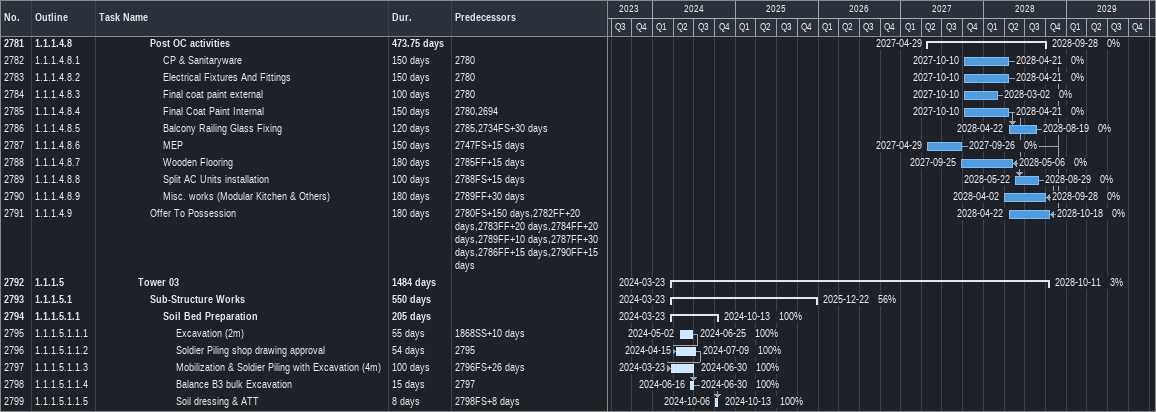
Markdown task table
| ID | WBS | Task | Duration | Start | Finish | Predecessors | % complete |
|---|---|---|---|---|---|---|---|
| 2781 | 1.1.1.4.8 | **Post OC activities** | 473.75d | 2027-04-29 | 2028-09-28 |  | 0 |
| 2782 | 1.1.1.4.8.1 | CP & Sanitaryware | 150d | 2027-10-10 | 2028-04-21 | 2780 | 0 |
| 2783 | 1.1.1.4.8.2 | Electrical Fixtures And Fittings | 150d | 2027-10-10 | 2028-04-21 | 2780 | 0 |
| 2784 | 1.1.1.4.8.3 | Final coat paint external | 100d | 2027-10-10 | 2028-03-02 | 2780 | 0 |
| 2785 | 1.1.1.4.8.4 | Final Coat Paint Internal | 150d | 2027-10-10 | 2028-04-21 | 2780, 2694 | 0 |
| 2786 | 1.1.1.4.8.5 | Balcony Railing Glass Fixing | 120d | 2028-04-22 | 2028-08-19 | 2785, 2734FS+30d | 0 |
| 2787 | 1.1.1.4.8.6 | MEP | 150d | 2027-04-29 | 2027-09-26 | 2747FS+15d | 0 |
| 2788 | 1.1.1.4.8.7 | Wooden Flooring | 180d | 2027-09-25 | 2028-05-06 | 2785FF+15d | 0 |
| 2789 | 1.1.1.4.8.8 | Split AC Units installation | 100d | 2028-05-22 | 2028-08-29 | 2788FS+15d | 0 |
| 2790 | 1.1.1.4.8.9 | Misc. works (Modular Kitchen & Others) | 180d | 2028-04-02 | 2028-09-28 | 2789FF+30d | 0 |
| 2791 | 1.1.1.4.9 | Offer To Possession | 180d | 2028-04-22 | 2028-10-18 | 2780FS+150d, 2782FF+20d, 2783FF+20d, 2784FF+20d, 2789FF+10d, 2787FF+30d, 2786FF+15d, 2790FF+15d | 0 |
| 2792 | 1.1.1.5 | **Tower 03** | 1484d | 2024-03-23 | 2028-10-11 |  | 3 |
| 2793 | 1.1.1.5.1 | **Sub-Structure Works** | 550d | 2024-03-23 | 2025-12-22 |  | 56 |
| 2794 | 1.1.1.5.1.1 | **Soil Bed Preparation** | 205d | 2024-03-23 | 2024-10-13 |  | 100 |
| 2795 | 1.1.1.5.1.1.1 | Excavation (2m) | 55d | 2024-05-02 | 2024-06-25 | 1868SS+10d | 100 |
| 2796 | 1.1.1.5.1.1.2 | Soldier Piling shop drawing approval | 54d | 2024-04-15 | 2024-07-09 | 2795 | 100 |
| 2797 | 1.1.1.5.1.1.3 | Mobilization & Soldier Piling with Excavation (4m) | 100d | 2024-03-23 | 2024-06-30 | 2796FS+26d | 100 |
| 2798 | 1.1.1.5.1.1.4 | Balance B3 bulk Excavation | 15d | 2024-06-16 | 2024-06-30 | 2797 | 100 |
| 2799 | 1.1.1.5.1.1.5 | Soil dressing & ATT | 8d | 2024-10-06 | 2024-10-13 | 2798FS+8d | 100 |
